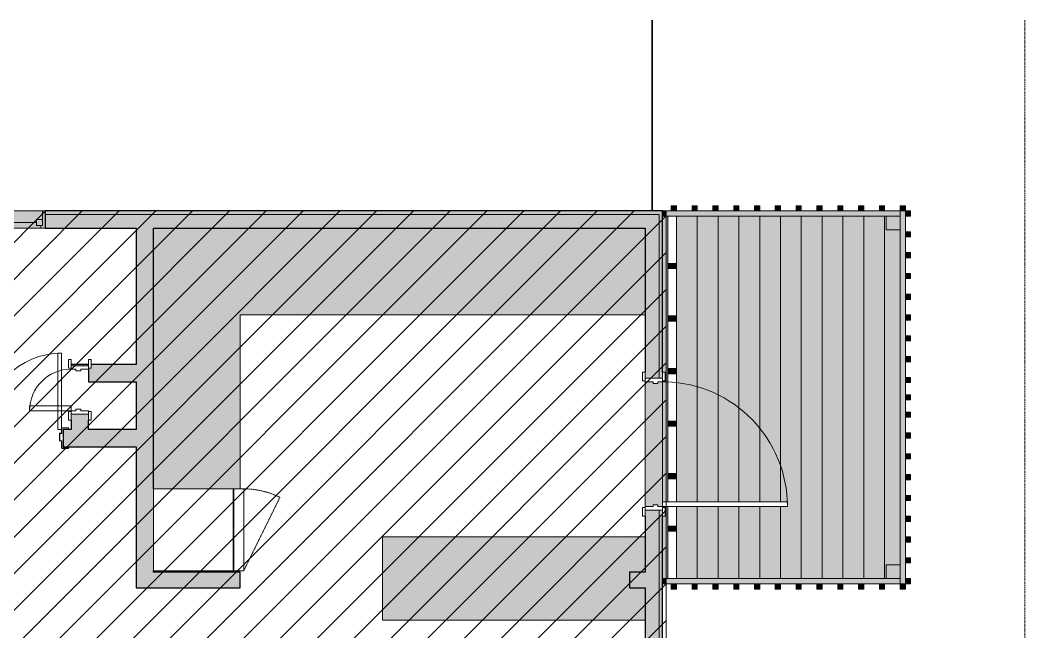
# Model space of a CAD drawing. Header units: inches. Extents: x -356 to 6227, y -17 to 1548.
# Drawn here: x 2579.1 to 2868.8, y 1160.2 to 1336.6 of the extents above; entities that cross this region are included whole.
import ezdxf

# ---------------------------------------------------------------- set-up
doc = ezdxf.new("R2010")
doc.units = ezdxf.units.IN
doc.header["$MEASUREMENT"] = 0
doc.linetypes.add('Aligning Line 1_8_', pattern=[0.25, 0.125, -0.125])
doc.linetypes.add('Dash', pattern=[0.25, 0.125, -0.125])
for name, color, linetype, lineweight in [('A-DETL-GENF-1', 8, 'Continuous', 9), ('A-DETL-THIN', 151, 'Continuous', 9), ('A-DOOR', 31, 'Continuous', 9), ('A-DOOR-1', 31, 'Continuous', 13), ('A-DOOR-FRAM', 31, 'Continuous', 13), ('A-FLOR', 192, 'Continuous', 9), ('A-GENM', 5, 'Continuous', 9), ('A-GLAZ', 151, 'Continuous', 9), ('A-GLAZ-1', 151, 'Continuous', 13), ('A-GLAZ-2', 151, 'Continuous', 15), ('A-WALL', 113, 'Continuous', 9), ('C-TOPO', 7, 'Continuous', 9), ('C-TOPO-MAJR', 7, 'Continuous', 35), ('G-ANNO-SYMB', 111, 'Aligning Line 1_8_', 9), ('I-WALL', 2, 'Continuous', 9), ('I-WALL-1', 2, 'Continuous', 25), ('Q-CASE', 31, 'Continuous', 9), ('Q-SPCQ', 91, 'Continuous', 9), ('Q-SPCQ-1', 91, 'Dash', 9)]:
    doc.layers.add(name, color=color, linetype=linetype, lineweight=lineweight)

# ---------------------------------------------------------------- blocks, each defined once
blk = doc.blocks.new('Door-Exterior-Single-Entry-Half Arch Glass-Wood_Clad - 36_ x 84_-771968-AREA DIAGRAM - 2ND FLOOR - EXISTING')
at = {"layer": 'A-DOOR'}
for p, q in [((-20.75, 3.37), (-18.25, 3.37)), ((-20.75, 2.63), (-20.75, 3.37)), ((-18.25, 3.37), (-18.25, 2.63)), ((18.25, 3.37), (20.75, 3.37)), ((18.25, 2.63), (18.25, 3.37)), ((20.75, 3.37), (20.75, 2.63)), ((-18.25, 2.63), (-20.75, 2.63)), ((20.75, 2.63), (18.25, 2.63)), ((-20.75, -2.37), (-18.25, -2.37)), ((-20.75, -3.12), (-20.75, -2.37)), ((-18.25, -2.37), (-18.25, -3.12)), ((18.25, -2.37), (20.75, -2.37)), ((18.25, -3.12), (18.25, -2.37)), ((20.75, -2.37), (20.75, -3.12)), ((-18.25, -3.12), (-20.75, -3.12)), ((20.75, -3.12), (18.25, -3.12))]:
    blk.add_line(p, q, dxfattribs=at)
for start, end in [(358.3982, 0), (270, 358.3982)]:
    blk.add_arc((-18, -2.37), 36, start, end, dxfattribs=at)
at = {"layer": 'A-DOOR-1'}
for p, q in [((-16.63, -2.37), (-18, -2.37)), ((-18, -2.37), (-18, -3.37)), ((-16.63, -3.37), (-16.63, -2.37)), ((-18, -3.37), (-18, -38.37)), ((-16.63, -38.37), (-16.63, -3.37)), ((-18, -38.37), (-16.63, -38.37))]:
    blk.add_line(p, q, dxfattribs=at)
at = {"layer": 'A-DOOR-FRAM'}
for p, q in [((-19, 2.63), (-18, 2.63)), ((-19, -2.37), (-19, 2.63)), ((-18, 2.63), (-18, 0.38)), ((-18, 0.38), (-17.5, 0.38)), ((-17.5, 0.38), (-17.5, -1)), ((17.5, 0.38), (18, 0.38)), ((17.5, -1), (17.5, 0.38)), ((18, 2.63), (19, 2.63)), ((18, 0.38), (18, 2.63)), ((19, 2.63), (19, -2.37)), ((-18, -2.37), (-19, -2.37)), ((-18, -1), (-18, -2.37)), ((-17.5, -1), (-18, -1)), ((18, -1), (17.5, -1)), ((18, -2.37), (18, -1)), ((19, -2.37), (18, -2.37))]:
    blk.add_line(p, q, dxfattribs=at)
blk = doc.blocks.new('Hollow Metal Frame - 30 x 84-760306-AREA DIAGRAM - 2ND FLOOR - EXISTING')
at = {"layer": 'A-DOOR'}
for p, q in [((-11, -2.5), (-9.88, -2.5)), ((-11, -24.5), (-11, -2.5)), ((-9.88, -2.5), (-9.88, -24.5)), ((-9.88, -24.5), (-11, -24.5))]:
    blk.add_line(p, q, dxfattribs=at)
blk.add_arc((-11, -2.5), 22, 270, 360, dxfattribs=at)
at = {"layer": 'A-DOOR-FRAM'}
for p, q in [((-13, 2.9), (-13, 2.6)), ((-12.94, 2.6), (-12.94, 2.9)), ((-11.1, 3), (-12.9, 3)), ((-12.9, 2.94), (-11.1, 2.94)), ((-11.06, 2.9), (-11.06, 0.85)), ((-11, 0.85), (-11, 2.9)), ((11, 2.9), (11, 0.85)), ((11.06, 0.85), (11.06, 2.9)), ((12.9, 3), (11.1, 3)), ((11.1, 2.94), (12.9, 2.94)), ((12.94, 2.9), (12.94, 2.6)), ((13, 2.6), (13, 2.9)), ((-12.69, 2.56), (-12.9, 2.56)), ((-12.9, 2.5), (-12.69, 2.5)), ((-12.69, 2.5), (-12.69, 2.56)), ((-10.48, 0.81), (-10.96, 0.81)), ((-10.96, 0.75), (-10.48, 0.75)), ((-10.44, 0.71), (-10.44, -1.33)), ((-10.38, -1.33), (-10.38, 0.71)), ((10.37, 0.71), (10.37, -1.33)), ((10.44, -1.33), (10.44, 0.71)), ((10.96, 0.81), (10.48, 0.81)), ((10.48, 0.75), (10.96, 0.75)), ((12.69, 2.56), (12.69, 2.5)), ((12.9, 2.56), (12.69, 2.56)), ((12.69, 2.5), (12.9, 2.5)), ((-13, -2.6), (-13, -2.9)), ((-12.94, -2.9), (-12.94, -2.6)), ((-12.69, -2.5), (-12.9, -2.5)), ((-12.9, -2.56), (-12.69, -2.56)), ((-12.69, -2.56), (-12.69, -2.5)), ((-11.06, -1.47), (-11.06, -2.9)), ((-11, -2.9), (-11, -1.47)), ((-10.48, -1.37), (-10.96, -1.37)), ((-10.96, -1.43), (-10.48, -1.43)), ((10.96, -1.37), (10.48, -1.37)), ((10.48, -1.43), (10.96, -1.43)), ((11, -1.47), (11, -2.9)), ((11.06, -2.9), (11.06, -1.47)), ((12.9, -2.5), (12.69, -2.5)), ((12.69, -2.5), (12.69, -2.56)), ((12.69, -2.56), (12.9, -2.56)), ((12.94, -2.6), (12.94, -2.9)), ((13, -2.9), (13, -2.6)), ((-11.1, -2.94), (-12.9, -2.94)), ((-12.9, -3), (-11.1, -3)), ((12.9, -2.94), (11.1, -2.94)), ((11.1, -3), (12.9, -3))]:
    blk.add_line(p, q, dxfattribs=at)
for centre, radius, start, end in [((-12.9, 2.9), 0.101, 90, 180), ((-12.9, 2.9), 0.04, 90, 180), ((-11.1, 2.9), 0.101, 360, 90), ((-11.1, 2.9), 0.04, 0, 90), ((11.1, 2.9), 0.101, 90, 180), ((11.1, 2.9), 0.04, 90, 180), ((12.9, 2.9), 0.101, 360, 90), ((12.9, 2.9), 0.04, 0, 90), ((-12.9, 2.6), 0.101, 180, 270), ((-12.9, 2.6), 0.04, 180, 270), ((-10.96, 0.85), 0.101, 180, 270), ((-10.96, 0.85), 0.04, 180, 270), ((-10.48, 0.71), 0.101, 360, 90), ((-10.48, 0.71), 0.04, 360, 90), ((10.48, 0.71), 0.101, 90, 180), ((10.48, 0.71), 0.04, 90, 180), ((10.96, 0.85), 0.04, 270, 0), ((10.96, 0.85), 0.101, 270, 0), ((12.9, 2.6), 0.101, 270, 360), ((12.9, 2.6), 0.04, 270, 360), ((-12.9, -2.6), 0.101, 90, 180), ((-12.9, -2.6), 0.04, 90, 180), ((-10.96, -1.47), 0.101, 90, 180), ((-10.96, -1.47), 0.04, 90, 180), ((-10.48, -1.33), 0.04, 270, 0), ((-10.48, -1.33), 0.101, 270, 360), ((10.48, -1.33), 0.101, 180, 270), ((10.48, -1.33), 0.04, 180, 270), ((10.96, -1.47), 0.101, 0, 90), ((10.96, -1.47), 0.04, 360, 90), ((12.9, -2.6), 0.101, 0, 90), ((12.9, -2.6), 0.04, 0, 90), ((-12.9, -2.9), 0.101, 180, 270), ((-12.9, -2.9), 0.04, 180, 270), ((-11.1, -2.9), 0.04, 270, 0), ((-11.1, -2.9), 0.101, 270, 360), ((11.1, -2.9), 0.101, 180, 270), ((11.1, -2.9), 0.04, 180, 270), ((12.9, -2.9), 0.101, 270, 0), ((12.9, -2.9), 0.04, 270, 0)]:
    blk.add_arc(centre, radius, start, end, dxfattribs=at)
blk = doc.blocks.new('2 x 12 - 2 x 12-673014-AREA DIAGRAM - 2ND FLOOR - EXISTING')
at = {"layer": 'A-GENM'}
for points in [[(1172.61, -889.27), (1172.61, -890.77), (1174.11, -890.77), (1174.11, -889.27)], [(1174.11, -887.77), (1175.61, -887.77), (1175.61, -886.77), (1174.11, -886.77)], [(1174.11, -887.77), (1174.11, -955.27), (1175.61, -955.27), (1175.61, -887.77)], [(1189.26, -888.27), (1189.26, -890.77), (1190.76, -890.77), (1190.76, -888.27)], [(1204.4, -888.27), (1204.4, -890.77), (1205.9, -890.77), (1205.9, -888.27)], [(1219.54, -888.27), (1219.54, -890.77), (1221.04, -890.77), (1221.04, -888.27)], [(1234.68, -888.27), (1234.68, -890.77), (1236.18, -890.77), (1236.18, -888.27)], [(1249.83, -888.27), (1249.83, -890.77), (1251.33, -890.77), (1251.33, -888.27)], [(1264.97, -888.27), (1264.97, -890.77), (1266.47, -890.77), (1266.47, -888.27)], [(1280.11, -887.77), (1281.61, -887.77), (1281.61, -886.77), (1280.11, -886.77)], [(1280.11, -887.77), (1280.11, -955.27), (1281.61, -955.27), (1281.61, -887.77), (1280.61, -887.77)], [(1281.61, -889.27), (1281.61, -890.77), (1283.11, -890.77), (1283.11, -889.27)], [(1172.61, -895.27), (1172.61, -896.77), (1174.11, -896.77), (1174.11, -895.27)], [(1281.61, -895.27), (1281.61, -896.77), (1283.11, -896.77), (1283.11, -895.27)], [(1172.61, -901.27), (1172.61, -902.77), (1174.11, -902.77), (1174.11, -901.27)], [(1281.61, -901.27), (1281.61, -902.77), (1283.11, -902.77), (1283.11, -901.27)], [(1172.61, -907.27), (1172.61, -908.77), (1174.11, -908.77), (1174.11, -907.27)], [(1281.61, -907.27), (1281.61, -908.77), (1283.11, -908.77), (1283.11, -907.27)], [(1172.61, -913.27), (1172.61, -914.77), (1174.11, -914.77), (1174.11, -913.27)], [(1281.61, -913.27), (1281.61, -914.77), (1283.11, -914.77), (1283.11, -913.27)], [(1172.61, -919.27), (1172.61, -920.77), (1174.11, -920.77), (1174.11, -919.27)], [(1281.61, -919.27), (1281.61, -920.77), (1283.11, -920.77), (1283.11, -919.27)], [(1172.61, -925.27), (1172.61, -926.77), (1174.11, -926.77), (1174.11, -925.27)], [(1281.61, -925.27), (1281.61, -926.77), (1283.11, -926.77), (1283.11, -925.27)], [(1172.61, -931.27), (1172.61, -932.77), (1174.11, -932.77), (1174.11, -931.27)], [(1281.61, -931.27), (1281.61, -932.77), (1283.11, -932.77), (1283.11, -931.27)], [(1172.61, -937.27), (1172.61, -938.77), (1174.11, -938.77), (1174.11, -937.27)], [(1281.61, -937.27), (1281.61, -938.77), (1283.11, -938.77), (1283.11, -937.27)], [(1172.61, -943.27), (1172.61, -944.77), (1174.11, -944.77), (1174.11, -943.27)], [(1281.61, -943.27), (1281.61, -944.77), (1283.11, -944.77), (1283.11, -943.27)], [(1172.61, -949.27), (1172.61, -950.77), (1174.11, -950.77), (1174.11, -949.27)], [(1281.61, -949.27), (1281.61, -950.77), (1283.11, -950.77), (1283.11, -949.27)], [(1172.61, -955.27), (1172.61, -956.77), (1174.11, -956.77), (1174.11, -955.27)], [(1174.11, -956.77), (1281.61, -956.77), (1281.61, -955.27), (1174.11, -955.27)], [(1281.61, -955.27), (1281.61, -956.77), (1283.11, -956.77), (1283.11, -955.27)], [(1174.11, -958.27), (1175.61, -958.27), (1175.61, -956.77), (1174.11, -956.77)], [(1180.11, -958.27), (1181.61, -958.27), (1181.61, -956.77), (1180.11, -956.77)], [(1186.11, -958.27), (1187.61, -958.27), (1187.61, -956.77), (1186.11, -956.77)], [(1192.11, -958.27), (1193.61, -958.27), (1193.61, -956.77), (1192.11, -956.77)], [(1198.11, -958.27), (1199.61, -958.27), (1199.61, -956.77), (1198.11, -956.77)], [(1204.11, -958.27), (1205.61, -958.27), (1205.61, -956.77), (1204.11, -956.77)], [(1210.11, -958.27), (1211.61, -958.27), (1211.61, -956.77), (1210.11, -956.77)], [(1216.11, -958.27), (1217.61, -958.27), (1217.61, -956.77), (1216.11, -956.77)], [(1222.11, -958.27), (1223.61, -958.27), (1223.61, -956.77), (1222.11, -956.77)], [(1227.11, -958.27), (1228.61, -958.27), (1228.61, -956.77), (1227.11, -956.77)], [(1232.11, -958.27), (1233.61, -958.27), (1233.61, -956.77), (1232.11, -956.77)], [(1238.11, -958.27), (1239.61, -958.27), (1239.61, -956.77), (1238.11, -956.77)], [(1244.11, -958.27), (1245.61, -958.27), (1245.61, -956.77), (1244.11, -956.77)], [(1250.11, -958.27), (1251.61, -958.27), (1251.61, -956.77), (1250.11, -956.77)], [(1256.11, -958.27), (1257.61, -958.27), (1257.61, -956.77), (1256.11, -956.77)], [(1262.11, -958.27), (1263.61, -958.27), (1263.61, -956.77), (1262.11, -956.77)], [(1268.11, -958.27), (1269.61, -958.27), (1269.61, -956.77), (1268.11, -956.77)], [(1274.11, -958.27), (1275.61, -958.27), (1275.61, -956.77), (1274.11, -956.77)], [(1280.11, -958.27), (1281.61, -958.27), (1281.61, -956.77), (1280.11, -956.77)]]:
    blk.add_hatch(color=256, dxfattribs=at).paths.add_polyline_path(points, flags=0)
h = blk.add_hatch(color=256, dxfattribs=at)
h.paths.add_polyline_path([(1175.61, -887.52), (1175.61, -887.77), (1196.36, -887.77), (1196.36, -886.77), (1196.11, -886.77), (1196.11, -887.52), (1193.61, -887.52), (1193.61, -886.77), (1175.61, -886.77)], flags=0)
h.paths.add_polyline_path([(1197.74, -886.77), (1197.74, -887.77), (1280.11, -887.77), (1280.11, -886.77), (1235.11, -886.77), (1235.11, -887.52), (1232.61, -887.52), (1232.61, -886.77), (1206.34, -886.77)], flags=0)
h = blk.add_hatch(color=256, dxfattribs=at)
h.paths.add_polyline_path([(1175.61, -888.27), (1196.36, -888.27), (1196.36, -887.77), (1175.61, -887.77)], flags=0)
h.paths.add_polyline_path([(1197.74, -888.27), (1280.11, -888.27), (1280.11, -887.77), (1197.74, -887.77)], flags=0)
h = blk.add_hatch(color=256, dxfattribs=at)
h.paths.add_polyline_path([(1175.61, -951.27), (1175.61, -955.27), (1179.61, -955.27), (1179.61, -951.27)], flags=0)
h.paths.add_polyline_path([(1276.11, -955.27), (1280.11, -955.27), (1280.11, -951.27), (1276.11, -951.27)], flags=0)
for p, q in [((1172.61, -889.27), (1174.11, -889.27)), ((1172.61, -890.77), (1172.61, -889.27)), ((1174.11, -886.77), (1174.11, -887.77)), ((1174.11, -887.77), (1174.11, -955.27)), ((1175.61, -886.77), (1175.61, -887.77)), ((1175.61, -887.77), (1175.61, -951.27)), ((1175.61, -888.27), (1196.36, -888.27)), ((1189.26, -888.27), (1190.76, -888.27)), ((1189.26, -888.27), (1189.26, -890.77)), ((1190.76, -888.27), (1190.76, -890.77)), ((1197.74, -888.27), (1280.11, -888.27)), ((1204.4, -888.27), (1205.9, -888.27)), ((1204.4, -888.27), (1204.4, -890.77)), ((1205.9, -888.27), (1205.9, -890.77)), ((1219.54, -888.27), (1221.04, -888.27)), ((1219.54, -888.27), (1219.54, -890.77)), ((1221.04, -888.27), (1221.04, -890.77)), ((1234.68, -888.27), (1236.18, -888.27)), ((1234.68, -888.27), (1234.68, -890.77)), ((1236.18, -888.27), (1236.18, -890.77)), ((1249.83, -888.27), (1251.33, -888.27)), ((1249.83, -888.27), (1249.83, -890.77)), ((1251.33, -888.27), (1251.33, -890.77)), ((1264.97, -888.27), (1266.47, -888.27)), ((1264.97, -888.27), (1264.97, -890.77)), ((1266.47, -888.27), (1266.47, -890.77)), ((1280.11, -886.77), (1280.11, -887.77)), ((1280.11, -887.77), (1280.11, -951.27)), ((1281.61, -886.77), (1281.61, -887.77)), ((1281.61, -887.77), (1281.61, -955.27)), ((1281.61, -889.27), (1283.11, -889.27)), ((1283.11, -889.27), (1283.11, -890.77)), ((1174.11, -890.77), (1172.61, -890.77)), ((1283.11, -890.77), (1281.61, -890.77)), ((1172.61, -895.27), (1174.11, -895.27)), ((1172.61, -896.77), (1172.61, -895.27)), ((1174.11, -896.77), (1172.61, -896.77)), ((1281.61, -895.27), (1283.11, -895.27)), ((1283.11, -896.77), (1281.61, -896.77)), ((1283.11, -895.27), (1283.11, -896.77)), ((1172.61, -901.27), (1174.11, -901.27)), ((1172.61, -902.77), (1172.61, -901.27)), ((1174.11, -902.77), (1172.61, -902.77)), ((1281.61, -901.27), (1283.11, -901.27)), ((1283.11, -902.77), (1281.61, -902.77)), ((1283.11, -901.27), (1283.11, -902.77)), ((1172.61, -907.27), (1174.11, -907.27)), ((1172.61, -908.77), (1172.61, -907.27)), ((1174.11, -908.77), (1172.61, -908.77)), ((1281.61, -907.27), (1283.11, -907.27)), ((1283.11, -908.77), (1281.61, -908.77)), ((1283.11, -907.27), (1283.11, -908.77)), ((1172.61, -913.27), (1174.11, -913.27)), ((1172.61, -914.77), (1172.61, -913.27)), ((1174.11, -914.77), (1172.61, -914.77)), ((1281.61, -913.27), (1283.11, -913.27)), ((1283.11, -914.77), (1281.61, -914.77)), ((1283.11, -913.27), (1283.11, -914.77)), ((1172.61, -919.27), (1174.11, -919.27)), ((1172.61, -920.77), (1172.61, -919.27)), ((1174.11, -920.77), (1172.61, -920.77)), ((1281.61, -919.27), (1283.11, -919.27)), ((1283.11, -920.77), (1281.61, -920.77)), ((1283.11, -919.27), (1283.11, -920.77)), ((1172.61, -925.27), (1174.11, -925.27)), ((1172.61, -926.77), (1172.61, -925.27)), ((1174.11, -926.77), (1172.61, -926.77)), ((1281.61, -925.27), (1283.11, -925.27)), ((1283.11, -926.77), (1281.61, -926.77)), ((1283.11, -925.27), (1283.11, -926.77)), ((1172.61, -931.27), (1174.11, -931.27)), ((1172.61, -932.77), (1172.61, -931.27)), ((1174.11, -932.77), (1172.61, -932.77)), ((1281.61, -931.27), (1283.11, -931.27)), ((1283.11, -932.77), (1281.61, -932.77)), ((1283.11, -931.27), (1283.11, -932.77)), ((1172.61, -937.27), (1174.11, -937.27)), ((1172.61, -938.77), (1172.61, -937.27)), ((1281.61, -937.27), (1283.11, -937.27)), ((1283.11, -937.27), (1283.11, -938.77)), ((1174.11, -938.77), (1172.61, -938.77)), ((1283.11, -938.77), (1281.61, -938.77)), ((1172.61, -943.27), (1174.11, -943.27)), ((1172.61, -944.77), (1172.61, -943.27)), ((1281.61, -943.27), (1283.11, -943.27)), ((1283.11, -943.27), (1283.11, -944.77)), ((1174.11, -944.77), (1172.61, -944.77)), ((1283.11, -944.77), (1281.61, -944.77)), ((1172.61, -949.27), (1174.11, -949.27)), ((1172.61, -950.77), (1172.61, -949.27)), ((1281.61, -949.27), (1283.11, -949.27)), ((1283.11, -949.27), (1283.11, -950.77)), ((1174.11, -950.77), (1172.61, -950.77)), ((1179.61, -951.27), (1175.61, -951.27)), ((1175.61, -951.27), (1175.61, -955.27)), ((1179.61, -955.27), (1179.61, -951.27)), ((1280.11, -951.27), (1276.11, -951.27)), ((1276.11, -951.27), (1276.11, -955.27)), ((1280.11, -955.27), (1280.11, -951.27)), ((1283.11, -950.77), (1281.61, -950.77)), ((1172.61, -955.27), (1174.11, -955.27)), ((1172.61, -956.77), (1172.61, -955.27)), ((1175.61, -955.27), (1174.11, -955.27)), ((1174.11, -956.77), (1174.11, -955.27)), ((1174.11, -955.27), (1175.61, -955.27)), ((1175.61, -955.27), (1179.61, -955.27)), ((1179.61, -955.27), (1276.11, -955.27)), ((1276.11, -955.27), (1280.11, -955.27)), ((1281.61, -955.27), (1280.11, -955.27)), ((1280.11, -955.27), (1281.61, -955.27)), ((1281.61, -955.27), (1283.11, -955.27)), ((1281.61, -955.27), (1281.61, -956.77)), ((1283.11, -955.27), (1283.11, -956.77)), ((1174.11, -956.77), (1172.61, -956.77)), ((1174.11, -958.27), (1174.11, -956.77)), ((1174.11, -956.77), (1281.61, -956.77)), ((1175.61, -958.27), (1174.11, -958.27)), ((1175.61, -956.77), (1175.61, -958.27)), ((1180.11, -958.27), (1180.11, -956.77)), ((1181.61, -958.27), (1180.11, -958.27)), ((1181.61, -956.77), (1181.61, -958.27)), ((1186.11, -958.27), (1186.11, -956.77)), ((1187.61, -958.27), (1186.11, -958.27)), ((1187.61, -956.77), (1187.61, -958.27)), ((1192.11, -958.27), (1192.11, -956.77)), ((1193.61, -958.27), (1192.11, -958.27)), ((1193.61, -956.77), (1193.61, -958.27)), ((1198.11, -958.27), (1198.11, -956.77)), ((1199.61, -958.27), (1198.11, -958.27)), ((1199.61, -956.77), (1199.61, -958.27)), ((1204.11, -958.27), (1204.11, -956.77)), ((1205.61, -958.27), (1204.11, -958.27)), ((1205.61, -956.77), (1205.61, -958.27)), ((1210.11, -958.27), (1210.11, -956.77)), ((1211.61, -958.27), (1210.11, -958.27)), ((1211.61, -956.77), (1211.61, -958.27)), ((1216.11, -958.27), (1216.11, -956.77)), ((1217.61, -958.27), (1216.11, -958.27)), ((1217.61, -956.77), (1217.61, -958.27)), ((1222.11, -958.27), (1222.11, -956.77)), ((1223.61, -958.27), (1222.11, -958.27)), ((1223.61, -956.77), (1223.61, -958.27)), ((1227.11, -958.27), (1227.11, -956.77)), ((1228.61, -958.27), (1227.11, -958.27)), ((1228.61, -956.77), (1228.61, -958.27)), ((1232.11, -958.27), (1232.11, -956.77)), ((1233.61, -958.27), (1232.11, -958.27)), ((1233.61, -956.77), (1233.61, -958.27)), ((1238.11, -958.27), (1238.11, -956.77)), ((1239.61, -958.27), (1238.11, -958.27)), ((1239.61, -956.77), (1239.61, -958.27)), ((1244.11, -958.27), (1244.11, -956.77)), ((1245.61, -958.27), (1244.11, -958.27)), ((1245.61, -956.77), (1245.61, -958.27)), ((1250.11, -958.27), (1250.11, -956.77)), ((1251.61, -958.27), (1250.11, -958.27)), ((1251.61, -956.77), (1251.61, -958.27)), ((1256.11, -958.27), (1256.11, -956.77)), ((1257.61, -958.27), (1256.11, -958.27)), ((1257.61, -956.77), (1257.61, -958.27)), ((1262.11, -958.27), (1262.11, -956.77)), ((1263.61, -958.27), (1262.11, -958.27)), ((1263.61, -956.77), (1263.61, -958.27)), ((1268.11, -958.27), (1268.11, -956.77)), ((1269.61, -958.27), (1268.11, -958.27)), ((1269.61, -956.77), (1269.61, -958.27)), ((1274.11, -958.27), (1274.11, -956.77)), ((1275.61, -958.27), (1274.11, -958.27)), ((1275.61, -956.77), (1275.61, -958.27)), ((1280.11, -958.27), (1280.11, -956.77)), ((1281.61, -958.27), (1280.11, -958.27)), ((1281.61, -956.77), (1281.61, -958.27)), ((1283.11, -956.77), (1281.61, -956.77))]:
    blk.add_line(p, q, dxfattribs=at)
blk = doc.blocks.new('M_Double Hung with Trim - 2_  0_ x 3_  1 1_2_-V10-AREA DIAGRAM - 2ND FLOOR - EXISTING')
at = {"layer": 'A-GLAZ-1'}
for p, q in [((-12, 2.5), (-11.25, 2.5)), ((-11.25, -1.75), (-11.25, 2.5)), ((-11.25, 0), (-11.25, -1.75)), ((-11.25, 0), (-9.5, 0)), ((-9.5, 0), (-9.5, -1.75)), ((9.5, 0), (9.5, -1.75)), ((11.25, 0), (9.5, 0)), ((11.25, -1.75), (11.25, 2.5)), ((12, 2.5), (11.25, 2.5)), ((11.25, 0), (11.25, -1.75)), ((-10.75, -2.5), (-12, -2.5)), ((-11.25, -1.75), (-9.5, -1.75)), ((-11.25, -1.75), (-10.75, -1.75)), ((-10.75, -2.5), (-10.75, -1.75)), ((11.25, -1.75), (9.5, -1.75)), ((10.75, -1.75), (11.25, -1.75)), ((10.75, -1.75), (10.75, -2.5)), ((10.75, -2.5), (12, -2.5))]:
    blk.add_line(p, q, dxfattribs=at)
at = {"layer": 'A-GLAZ-2'}
blk.add_line((-9.5, -0.87), (9.5, -0.87), dxfattribs=at)
blk = doc.blocks.new('M_Refrigerator - 600 x 660mm-691453-AREA DIAGRAM - 2ND FLOOR - EXISTING')
at = {"layer": 'Q-SPCQ'}
for p, q in [((-13.93, -11.32), (-13.93, 11.66)), ((-13.93, 11.66), (9.69, 11.66)), ((9.69, 11.66), (9.69, -11.32)), ((9.69, -11.32), (-13.93, -11.32)), ((-13.93, -11.32), (-13.93, -14.32)), ((9.69, -11.32), (-13.93, -11.32)), ((9.69, -11.45), (-13.93, -11.45)), ((-13.93, -11.45), (-13.93, -14.32)), ((9.69, -14.32), (9.69, -11.32)), ((9.69, -14.32), (9.69, -11.45)), ((-13.93, -14.32), (9.69, -14.32)), ((-13.93, -14.32), (9.69, -14.32))]:
    blk.add_line(p, q, dxfattribs=at)
at = {"layer": 'Q-SPCQ-1'}
blk.add_line((7.26, -24.77), (-13.93, -14.32), dxfattribs=at)
blk.add_arc((-13.93, -14.32), 23.62, 333.7504, 0, dxfattribs=at)
blk = doc.blocks.new('Door-Interior-Single-Flush_Panel-Wood - closet1-748715-AREA DIAGRAM - 2ND FLOOR - EXISTING')
at = {"layer": 'A-DOOR'}
for p, q in [((-8.75, 3.38), (-6.25, 3.38)), ((-8.75, 2.63), (-8.75, 3.38)), ((-6.25, 3.38), (-6.25, 2.63)), ((6.25, 3.38), (8.75, 3.38)), ((6.25, 2.63), (6.25, 3.38)), ((8.75, 3.38), (8.75, 2.63)), ((-6.25, 2.63), (-8.75, 2.63)), ((8.75, 2.63), (6.25, 2.63)), ((-8.75, -2.38), (-6.25, -2.38)), ((-8.75, -3.13), (-8.75, -2.38)), ((-6.25, -2.38), (-6.25, -3.13)), ((6.25, -2.38), (8.75, -2.38)), ((6.25, -3.13), (6.25, -2.38)), ((8.75, -2.38), (8.75, -3.13)), ((-6.25, -3.13), (-8.75, -3.13)), ((8.75, -3.13), (6.25, -3.13))]:
    blk.add_line(p, q, dxfattribs=at)
blk.add_arc((6, -2.38), 12, 180, 270, dxfattribs=at)
at = {"layer": 'A-DOOR-1'}
for p, q in [((4.62, -2.38), (6, -2.38)), ((4.62, -14.38), (4.62, -2.38)), ((6, -2.38), (6, -14.38)), ((6, -14.38), (4.62, -14.38))]:
    blk.add_line(p, q, dxfattribs=at)
at = {"layer": 'A-DOOR-FRAM'}
for p, q in [((-7, 2.63), (-6, 2.63)), ((-7, -2.38), (-7, 2.63)), ((-6, 2.63), (-6, 0.38)), ((-6, 0.38), (-5.5, 0.38)), ((-5.5, 0.38), (-5.5, -1)), ((5.5, 0.38), (6, 0.38)), ((5.5, -1), (5.5, 0.38)), ((6, 2.63), (7, 2.63)), ((6, 0.38), (6, 2.63)), ((7, 2.63), (7, -2.38)), ((-6, -2.38), (-7, -2.38)), ((-6, -1), (-6, -2.38)), ((-5.5, -1), (-6, -1)), ((6, -1), (5.5, -1)), ((6, -2.38), (6, -1)), ((7, -2.38), (6, -2.38))]:
    blk.add_line(p, q, dxfattribs=at)
blk = doc.blocks.new('Generic Models 4 - Generic Models 1-784703-AREA DIAGRAM - 2ND FLOOR - EXISTING')
at = {"layer": 'Q-CASE'}
blk.add_hatch(color=256, dxfattribs=at).paths.add_polyline_path([(1201.48, -740.02), (1201.48, -765.02), (1251.61, -765.02), (1251.61, -881.77), (1276.61, -881.77), (1276.61, -740.02), (1206.34, -740.02)], flags=0)
for p, q in [((1201.48, -765.02), (1251.61, -765.02)), ((1251.61, -765.02), (1251.61, -881.77))]:
    blk.add_line(p, q, dxfattribs=at)
blk = doc.blocks.new('Generic Models 5 - Generic Models 1-784751-AREA DIAGRAM - 2ND FLOOR - EXISTING')
at = {"layer": 'Q-CASE'}
blk.add_hatch(color=256, dxfattribs=at).paths.add_polyline_path([(1163.61, -874.54), (1163.61, -881.77), (1172.99, -881.77), (1172.99, -877.27), (1177.49, -877.27), (1177.49, -881.77), (1187.61, -881.77), (1187.61, -806.02), (1163.61, -806.02)], flags=0)
for p, q in [((1163.61, -806.02), (1163.61, -881.77)), ((1187.61, -806.02), (1163.61, -806.02)), ((1187.61, -881.77), (1187.61, -806.02))]:
    blk.add_line(p, q, dxfattribs=at)

msp = doc.modelspace()

# ---------------------------------------------------------------- hatches: boundary and pattern name
at = {"layer": 'A-DETL-GENF-1'}
h = msp.add_hatch(dxfattribs=at)
h.set_pattern_fill('FP_4', color=256, style=0, pattern_type=2)
h.set_pattern_definition([(45, (1877.5226, 0), (-5.3033, 5.3033), [])])
h.paths.add_polyline_path([(2433.29, 1015.24), (2765.29, 1015.24), (2765.29, 1281.61), (2531.79, 1281.61), (2531.79, 1220.17), (2549.04, 1211.63), (2549.04, 1175.49), (2521.33, 1175.49), (2486.54, 1197.54), (2486.54, 1131.24), (2433.29, 1131.24), (2433.29, 1076.08)], flags=0)
at = {"layer": 'A-FLOR'}
h = msp.add_hatch(color=256, dxfattribs=at)
h.paths.add_polyline_path([(2774.29, 1175.61), (2774.29, 1196.36), (2768.29, 1196.36), (2768.29, 1175.61)], flags=0)
h.paths.add_polyline_path([(2774.29, 1197.74), (2774.29, 1280.11), (2768.29, 1280.11), (2768.29, 1197.74)], flags=0)
h = msp.add_hatch(color=256, dxfattribs=at)
h.paths.add_polyline_path([(2780.29, 1175.61), (2780.29, 1196.36), (2774.29, 1196.36), (2774.29, 1175.61)], flags=0)
h.paths.add_polyline_path([(2780.29, 1197.74), (2780.29, 1280.11), (2774.29, 1280.11), (2774.29, 1197.74)], flags=0)
h = msp.add_hatch(color=256, dxfattribs=at)
h.paths.add_polyline_path([(2786.29, 1175.61), (2786.29, 1196.36), (2780.29, 1196.36), (2780.29, 1175.61)], flags=0)
h.paths.add_polyline_path([(2786.29, 1197.74), (2786.29, 1280.11), (2780.29, 1280.11), (2780.29, 1197.74)], flags=0)
h = msp.add_hatch(color=256, dxfattribs=at)
h.paths.add_polyline_path([(2792.29, 1175.61), (2792.29, 1196.36), (2786.29, 1196.36), (2786.29, 1175.61)], flags=0)
h.paths.add_polyline_path([(2792.29, 1197.74), (2792.29, 1280.11), (2786.29, 1280.11), (2786.29, 1197.74)], flags=0)
h = msp.add_hatch(color=256, dxfattribs=at)
h.paths.add_polyline_path([(2798.29, 1175.61), (2798.29, 1196.36), (2792.29, 1196.36), (2792.29, 1175.61)], flags=0)
h.paths.add_polyline_path([(2798.29, 1197.74), (2798.29, 1280.11), (2792.29, 1280.11), (2792.29, 1197.74)], flags=0)
for points in [[(2800.29, 1175.61), (2804.29, 1175.61), (2804.29, 1280.11), (2798.29, 1280.11), (2798.29, 1197.74), (2800.29, 1197.74), (2800.29, 1196.36), (2798.29, 1196.36), (2798.29, 1175.61)], [(2804.29, 1175.61), (2810.29, 1175.61), (2810.29, 1280.11), (2804.29, 1280.11), (2804.29, 1206.34)], [(2816.29, 1175.61), (2816.29, 1280.11), (2810.29, 1280.11), (2810.29, 1175.61), (2812.51, 1175.61)], [(2816.29, 1175.61), (2822.29, 1175.61), (2822.29, 1280.11), (2816.29, 1280.11), (2816.29, 1249.77)], [(2822.29, 1175.61), (2828.29, 1175.61), (2828.29, 1280.11), (2822.29, 1280.11), (2822.29, 1249.77)], [(2828.29, 1175.61), (2828.79, 1175.61), (2828.79, 1179.61), (2832.79, 1179.61), (2832.79, 1276.11), (2828.79, 1276.11), (2828.79, 1280.11), (2828.29, 1280.11), (2828.29, 1249.77)]]:
    msp.add_hatch(color=256, dxfattribs=at).paths.add_polyline_path(points, flags=0)
at = {"layer": 'I-WALL'}
h = msp.add_hatch(color=256, dxfattribs=at)
h.paths.add_polyline_path([(1955.29, 1280.61), (2187.91, 1280.61), (2187.91, 1281.61), (1955.29, 1281.61), (1955.29, 1281.42)], flags=0)
h.paths.add_polyline_path([(2216.66, 1280.61), (2325.91, 1280.61), (2325.91, 1281.61), (2216.66, 1281.61)], flags=0)
h.paths.add_polyline_path([(2389.39, 1280.61), (2455.79, 1280.61), (2455.79, 1281.61), (2360.91, 1281.61), (2360.91, 1280.61)], flags=0)
h.paths.add_polyline_path([(2540.51, 1280.61), (2562.29, 1280.61), (2562.29, 1281.61), (2531.79, 1281.61), (2531.79, 1280.61), (2532.04, 1280.61)], flags=0)
h.paths.add_polyline_path([(2586.29, 1280.61), (2653.16, 1280.61), (2653.16, 1281.61), (2586.29, 1281.61)], flags=0)
h.paths.add_polyline_path([(2763.25, 1280.61), (2763.29, 1280.63), (2763.29, 1281.61), (2710.16, 1281.61), (2710.16, 1280.61), (2762.2, 1280.61)], flags=0)
h = msp.add_hatch(color=256, dxfattribs=at)
h.paths.add_polyline_path([(2026.72, 1276.61), (2187.91, 1276.61), (2187.91, 1280.61), (1956.29, 1280.61), (1956.29, 1276.61), (1960.29, 1276.61)], flags=0)
h.paths.add_polyline_path([(2219.16, 1276.61), (2325.91, 1276.61), (2325.91, 1280.61), (2216.66, 1280.61), (2216.66, 1276.61)], flags=0)
h.paths.add_polyline_path([(2360.91, 1276.61), (2455.79, 1276.61), (2455.79, 1280.61), (2360.91, 1280.61)], flags=0)
h.paths.add_polyline_path([(2540.51, 1276.61), (2562.29, 1276.61), (2562.29, 1280.61), (2531.79, 1280.61), (2531.79, 1276.61), (2534.29, 1276.61)], flags=0)
h.paths.add_polyline_path([(2586.29, 1276.61), (2653.16, 1276.61), (2653.16, 1280.61), (2586.29, 1280.61)], flags=0)
h.paths.add_polyline_path([(2710.16, 1276.61), (2759.29, 1276.61), (2759.29, 1280.61), (2710.16, 1280.61)], flags=0)
for points in [[(2570.73, 1276.61), (2586.29, 1276.61), (2586.29, 1281.61), (2562.29, 1281.61), (2562.29, 1276.61)], [(2653.16, 1280.61), (2681.66, 1280.61), (2681.66, 1281.61), (2653.16, 1281.61)], [(2681.66, 1276.61), (2681.66, 1280.61), (2653.16, 1280.61), (2653.16, 1276.61)], [(2710.16, 1280.61), (2710.16, 1281.61), (2681.66, 1281.61), (2681.66, 1280.61)], [(2681.66, 1276.61), (2710.16, 1276.61), (2710.16, 1280.61), (2681.66, 1280.61)], [(2612.54, 1177.49), (2617.54, 1177.49), (2617.54, 1276.61), (2612.54, 1276.61), (2612.54, 1177.86)], [(2598.79, 1232.36), (2612.54, 1232.36), (2612.54, 1237.36), (2599.54, 1237.36), (2599.54, 1236.24), (2598.79, 1236.24), (2598.79, 1235.99)], [(2759.29, 1196.36), (2761.54, 1196.36), (2761.54, 1196.86), (2762.91, 1196.86), (2762.91, 1196.36), (2764.29, 1196.36), (2764.29, 1232.36), (2762.91, 1232.36), (2762.91, 1231.86), (2761.54, 1231.86), (2761.54, 1232.36), (2759.29, 1232.36), (2759.29, 1196.86)], [(2612.54, 1172.99), (2642.54, 1172.99), (2642.54, 1177.49), (2612.54, 1177.49), (2612.54, 1175.49)], [(2759.29, 1172.99), (2759.29, 1177.49), (2754.79, 1177.49), (2754.79, 1172.99)]]:
    msp.add_hatch(color=256, dxfattribs=at).paths.add_polyline_path(points, flags=0)
h = msp.add_hatch(color=256, dxfattribs=at)
h.paths.add_polyline_path([(2763.29, 1020.24), (2763.29, 1065.49), (2759.29, 1065.49), (2759.29, 1020.24)], flags=0)
h.paths.add_polyline_path([(2759.29, 1093.99), (2763.29, 1093.99), (2763.29, 1095.99), (2759.29, 1095.99)], flags=0)
h.paths.add_polyline_path([(2763.29, 1124.49), (2763.29, 1195.36), (2759.29, 1195.36), (2759.29, 1124.49)], flags=0)
h.paths.add_polyline_path([(2759.29, 1233.36), (2763.29, 1233.36), (2763.25, 1280.61), (2759.29, 1280.61), (2759.29, 1235.11)], flags=0)
h = msp.add_hatch(color=256, dxfattribs=at)
h.paths.add_polyline_path([(2763.29, 1016.24), (2764.29, 1016.24), (2764.29, 1065.49), (2763.29, 1065.49), (2763.29, 1016.72)], flags=0)
h.paths.add_polyline_path([(2764.29, 1093.99), (2764.29, 1095.99), (2763.29, 1095.99), (2763.29, 1093.99)], flags=0)
h.paths.add_polyline_path([(2763.29, 1124.49), (2764.29, 1124.49), (2764.29, 1195.36), (2763.29, 1195.36), (2763.29, 1162.92)], flags=0)
h.paths.add_polyline_path([(2763.29, 1233.36), (2764.29, 1233.36), (2764.29, 1281.61), (2763.29, 1281.61), (2763.29, 1235.11)], flags=0)
h = msp.add_hatch(color=256, dxfattribs=at)
h.paths.add_polyline_path([(2596.54, 1218.61), (2598.79, 1218.61), (2598.79, 1222.99), (2593.79, 1222.99), (2593.79, 1218.61)], flags=0)
h.paths.add_polyline_path([(2593.79, 1236.99), (2598.79, 1236.99), (2598.79, 1237.36), (2593.79, 1237.36)], flags=0)
h = msp.add_hatch(color=256, dxfattribs=at)
h.paths.add_polyline_path([(2555.62, 1213.61), (2568.6, 1213.61), (2568.6, 1218.61), (2540.57, 1218.61), (2550.68, 1213.61), (2555.16, 1213.61)], flags=0)
h.paths.add_polyline_path([(2591.48, 1213.61), (2612.54, 1213.61), (2612.54, 1218.61), (2591.48, 1218.61)], flags=0)

# ---------------------------------------------------------------- linework, layer by layer
at = {"layer": 'A-DETL-THIN'}
for p, q in [((2765.29, 1281.61), (2531.79, 1281.61)), ((2765.29, 1015.24), (2765.29, 1281.61))]:
    msp.add_line(p, q, dxfattribs=at)
at = {"layer": 'A-FLOR'}
for p, q in [((2768.29, 1280.11), (2768.29, 1197.74)), ((2774.29, 1280.11), (2774.29, 1197.74)), ((2780.29, 1280.11), (2780.29, 1197.74)), ((2786.29, 1280.11), (2786.29, 1197.74)), ((2792.29, 1280.11), (2792.29, 1197.74)), ((2798.29, 1280.11), (2798.29, 1197.74)), ((2804.29, 1280.11), (2804.29, 1175.61)), ((2810.29, 1280.11), (2810.29, 1175.61)), ((2816.29, 1280.11), (2816.29, 1175.61)), ((2822.29, 1280.11), (2822.29, 1175.61)), ((2828.29, 1280.11), (2828.29, 1175.61)), ((2768.29, 1196.36), (2768.29, 1175.61)), ((2774.29, 1196.36), (2774.29, 1175.61)), ((2780.29, 1196.36), (2780.29, 1175.61)), ((2786.29, 1196.36), (2786.29, 1175.61)), ((2792.29, 1196.36), (2792.29, 1175.61)), ((2798.29, 1196.36), (2798.29, 1175.61))]:
    msp.add_line(p, q, dxfattribs=at)
at = {"layer": 'A-WALL'}
for p, q in [((2763.25, 1280.61), (2586.29, 1280.61)), ((2763.29, 1233.36), (2763.29, 1280.61)), ((2763.29, 1124.49), (2763.29, 1195.36))]:
    msp.add_line(p, q, dxfattribs=at)
at = {"layer": 'C-TOPO'}
msp.add_line((2765.29, 1174.11), (2765.29, 1015.24), dxfattribs=at)
at = {"layer": 'C-TOPO-MAJR', "flags": 128}
msp.add_lwpolyline([(2761.3, 1281.61), (2761.3, 1283.38), (2761.3, 1336.61)], dxfattribs=at)
at = {"layer": 'G-ANNO-SYMB'}
msp.add_line((2868.75, 1336.61), (2868.75, 1005.8), dxfattribs=at)
at = {"layer": 'I-WALL'}
for p, q in [((2562.29, 1281.61), (2586.29, 1281.61)), ((2586.29, 1276.61), (2562.29, 1276.61)), ((2759.29, 1196.36), (2759.29, 1232.36)), ((2764.29, 1232.36), (2764.29, 1197.74))]:
    msp.add_line(p, q, dxfattribs=at)
at = {"layer": 'I-WALL-1'}
for p, q in [((2764.29, 1281.61), (2586.29, 1281.61)), ((2586.29, 1281.61), (2586.29, 1276.61)), ((2764.29, 1235.11), (2764.29, 1281.61)), ((2586.29, 1276.61), (2612.54, 1276.61)), ((2612.54, 1276.61), (2612.54, 1237.36)), ((2617.54, 1276.61), (2759.29, 1276.61)), ((2617.54, 1201.48), (2617.54, 1276.61)), ((2759.29, 1276.61), (2759.29, 1235.11)), ((2598.79, 1237.36), (2593.79, 1237.36)), ((2612.54, 1237.36), (2599.54, 1237.36)), ((2598.79, 1235.99), (2598.79, 1232.36)), ((2598.79, 1232.36), (2612.54, 1232.36)), ((2612.54, 1232.36), (2612.54, 1218.61)), ((2593.79, 1221.24), (2593.79, 1218.61)), ((2598.79, 1218.61), (2598.79, 1221.24)), ((2593.79, 1218.61), (2591.48, 1218.61)), ((2591.48, 1218.61), (2591.48, 1213.61)), ((2612.54, 1218.61), (2598.79, 1218.61)), ((2591.48, 1213.61), (2612.54, 1213.61)), ((2612.54, 1213.61), (2612.54, 1172.99)), ((2759.29, 1193.61), (2759.29, 1177.49)), ((2764.29, 1124.49), (2764.29, 1193.61)), ((2617.54, 1177.49), (2617.54, 1177.86)), ((2642.54, 1177.49), (2617.54, 1177.49)), ((2642.54, 1172.99), (2642.54, 1177.49)), ((2759.29, 1177.49), (2754.79, 1177.49)), ((2754.79, 1177.49), (2754.79, 1172.99)), ((2612.54, 1172.99), (2642.54, 1172.99)), ((2754.79, 1172.99), (2759.29, 1172.99)), ((2759.29, 1172.99), (2759.29, 1124.49))]:
    msp.add_line(p, q, dxfattribs=at)

# ---------------------------------------------------------------- block references
at = {"layer": 'A-DOOR'}
for name, p, rotation in [('Hollow Metal Frame - 30 x 84-760306-AREA DIAGRAM - 2ND FLOOR - EXISTING', (2580.04, 1216.11), 180), ('Door-Interior-Single-Flush_Panel-Wood - closet1-748715-AREA DIAGRAM - 2ND FLOOR - EXISTING', (2596.16, 1229.99), 270.0000000000003), ('Door-Exterior-Single-Entry-Half Arch Glass-Wood_Clad - 36_ x 84_-771968-AREA DIAGRAM - 2ND FLOOR - EXISTING', (2761.91, 1214.36), 90.00000000000031)]:
    msp.add_blockref(name, p, dxfattribs=dict(at, rotation=rotation))
at = {"layer": 'A-GENM', "rotation": 90.00000000000031}
msp.add_blockref('2 x 12 - 2 x 12-673014-AREA DIAGRAM - 2ND FLOOR - EXISTING', (1877.52, 0), dxfattribs=at)
at = {"layer": 'A-GLAZ'}
msp.add_blockref('M_Double Hung with Trim - 2_  0_ x 3_  1 1_2_-V10-AREA DIAGRAM - 2ND FLOOR - EXISTING', (2574.29, 1279.11), dxfattribs=at)
at = {"layer": 'Q-CASE', "rotation": 90.00000000000031}
for name in ['Generic Models 4 - Generic Models 1-784703-AREA DIAGRAM - 2ND FLOOR - EXISTING', 'Generic Models 5 - Generic Models 1-784751-AREA DIAGRAM - 2ND FLOOR - EXISTING']:
    msp.add_blockref(name, (1877.52, 0), dxfattribs=at)
at = {"layer": 'Q-SPCQ', "rotation": 90.00000000000031}
msp.add_blockref('M_Refrigerator - 600 x 660mm-691453-AREA DIAGRAM - 2ND FLOOR - EXISTING', (2629.2, 1191.79), dxfattribs=at)

doc.saveas('drawing.dxf')
